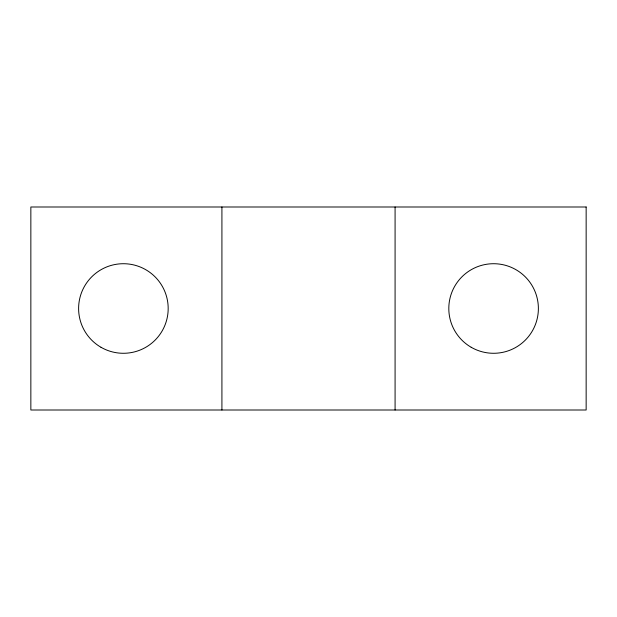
<?xml version="1.0" encoding="UTF-8"?>
<svg xmlns="http://www.w3.org/2000/svg" width="617" height="617" viewBox="0 0 617 617"><rect width="100%" height="100%" fill="white"/><g stroke="black" fill="none" stroke-linecap="round" stroke-linejoin="round"><path stroke-width="0.93" d="M395.081 206.996L395.081 410.004M221.919 206.996L221.919 410.004M586.15 206.996L30.85 206.996L30.85 410.004L586.15 410.004L586.15 206.996M101.011 347.286A44.779 44.779 0 0 0 168.179 308.5A44.779 44.779 0 0 0 101.011 269.714A44.779 44.779 0 0 0 101.011 347.286M471.211 347.286A44.779 44.779 0 0 0 538.379 308.5A44.779 44.779 0 0 0 471.211 269.714A44.779 44.779 0 0 0 471.211 347.286"/></g></svg>
